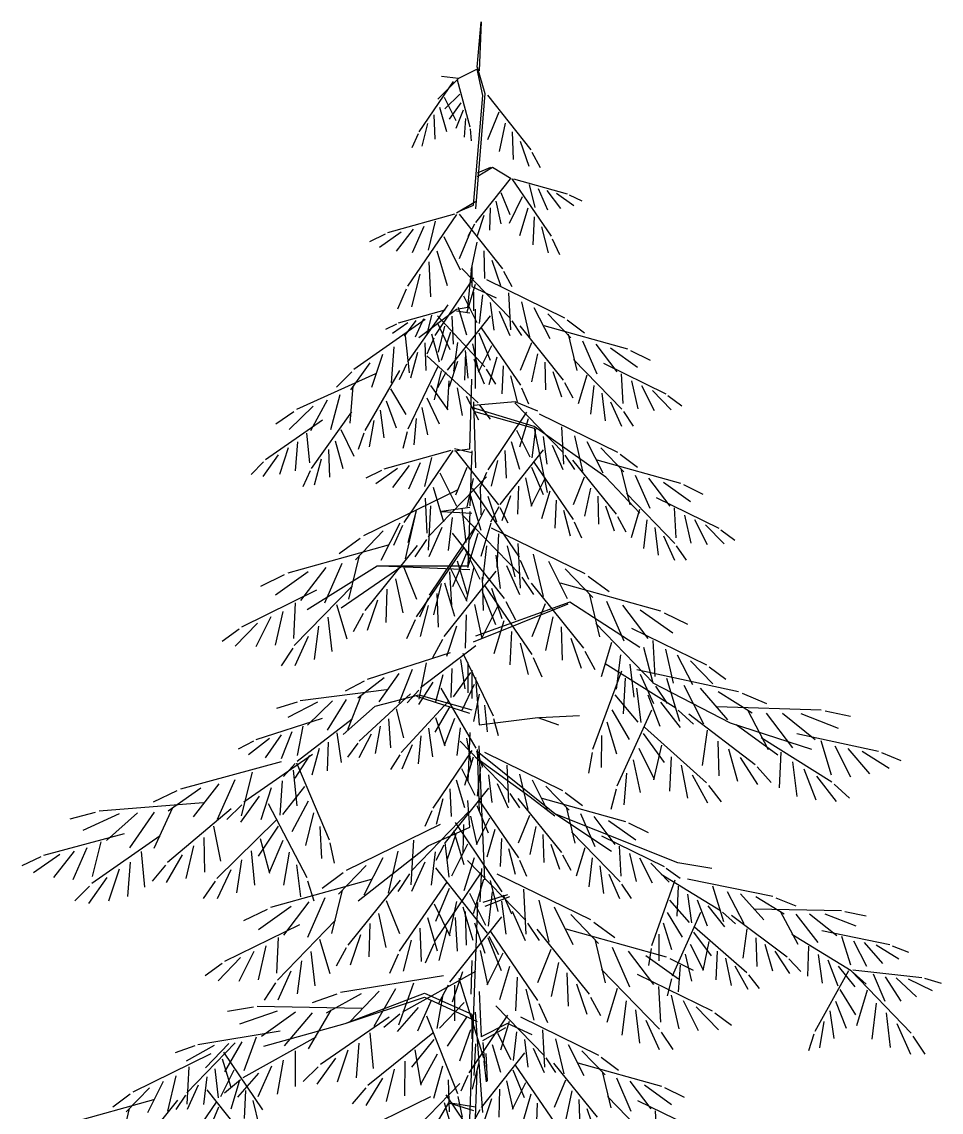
# Model space of a CAD drawing. Extents: x 128.8 to 141.8, y 43.7 to 68.9.
# Drawn here: x 130.64 to 140.18, y 57.57 to 68.88 of the extents above; entities that cross this region are included whole.
import ezdxf

# ---------------------------------------------------------------- set-up
doc = ezdxf.new("R2010")
doc.units = 0
doc.header["$LTSCALE"] = 0.5
doc.header["$MEASUREMENT"] = 0
doc.layers.get('0').update_dxf_attribs({"linetype": 'CONTINUOUS'})

msp = doc.modelspace()

# ---------------------------------------------------------------- linework, layer by layer
for p, q in [((135.367, 68.409), (135.407, 68.88)), ((135.407, 68.88), (135.387, 68.37)), ((135.367, 68.39), (135.171, 68.291)), ((135.367, 68.409), (135.446, 68.135)), ((135.426, 68.115), (135.367, 68.39)), ((135.117, 68.26), (134.761, 67.739)), ((135.171, 68.291), (134.956, 68.076)), ((135.171, 68.291), (134.995, 68.311)), ((135.157, 68.277), (135.291, 67.79)), ((135.186, 68.13), (135.031, 67.978)), ((135.328, 66.978), (135.426, 68.115)), ((135.446, 68.135), (135.348, 66.938)), ((135.472, 68.118), (135.921, 67.553)), ((134.974, 67.995), (135.049, 67.743)), ((135.023, 68.098), (135.144, 67.856)), ((135.196, 68.039), (135.074, 67.868)), ((134.916, 67.914), (134.927, 67.661)), ((135.219, 67.963), (135.145, 67.774)), ((135.245, 67.878), (135.23, 67.684)), ((135.592, 67.941), (135.474, 67.655)), ((134.851, 67.824), (134.79, 67.589)), ((135.292, 67.77), (135.303, 67.644)), ((135.657, 67.828), (135.593, 67.535)), ((134.752, 67.716), (134.687, 67.572)), ((135.73, 67.74), (135.738, 67.451)), ((135.812, 67.643), (135.9, 67.381)), ((135.934, 67.528), (136.019, 67.369)), ((135.524, 67.37), (135.367, 67.272)), ((135.505, 67.37), (135.367, 67.311)), ((135.72, 67.252), (135.524, 67.37)), ((135.707, 67.251), (135.348, 66.799)), ((135.727, 67.25), (136.135, 66.655)), ((135.744, 67.251), (136.3, 67.096)), ((135.611, 67.109), (135.705, 66.88)), ((135.905, 67.193), (135.963, 66.952)), ((136, 67.15), (136.096, 66.93)), ((136.088, 67.128), (136.229, 66.944)), ((136.187, 67.103), (136.367, 66.974)), ((136.32, 67.086), (136.45, 67.023)), ((135.152, 66.899), (135.348, 67.017)), ((135.191, 66.919), (135.328, 66.978)), ((135.559, 67.018), (135.611, 66.784)), ((135.834, 67.065), (135.696, 66.788)), ((135.132, 66.883), (134.437, 66.69)), ((135.153, 66.882), (134.644, 66.138)), ((135.178, 66.883), (135.627, 66.318)), ((135.436, 66.871), (135.365, 66.661)), ((135.501, 66.949), (135.495, 66.717)), ((135.891, 66.947), (135.806, 66.66)), ((135.958, 66.855), (135.944, 66.566)), ((134.812, 66.757), (134.692, 66.482)), ((134.931, 66.811), (134.859, 66.51)), ((135.338, 66.779), (135.27, 66.651)), ((136.032, 66.752), (136.101, 66.484)), ((134.412, 66.677), (134.25, 66.598)), ((134.579, 66.698), (134.353, 66.537)), ((134.702, 66.729), (134.526, 66.499)), ((135.019, 66.651), (135.191, 66.305)), ((135.298, 66.706), (135.18, 66.42)), ((136.145, 66.629), (136.219, 66.464)), ((135.363, 66.592), (135.299, 66.3)), ((134.948, 66.504), (135.055, 66.144)), ((135.436, 66.505), (135.443, 66.216)), ((135.517, 66.408), (135.606, 66.145)), ((134.865, 66.388), (134.882, 66.027)), ((135.208, 66.319), (135.711, 65.801)), ((135.269, 65.919), (135.309, 66.331)), ((135.309, 66.35), (135.309, 66.135)), ((135.639, 66.293), (135.724, 66.134)), ((134.772, 66.26), (134.686, 65.924)), ((135.329, 66.222), (134.926, 65.624)), ((135.461, 66.205), (136.271, 65.808)), ((134.63, 66.105), (134.539, 65.899)), ((135.345, 66.154), (135.256, 65.858)), ((135.309, 66.135), (135.563, 66.017)), ((135.328, 66.076), (135.328, 65.88)), ((135.692, 66.069), (135.712, 65.683)), ((135.223, 66.036), (135.363, 65.76)), ((135.421, 66.048), (135.385, 65.75)), ((135.502, 65.968), (135.538, 65.681)), ((135.825, 65.976), (135.91, 65.611)), ((135.032, 65.888), (134.546, 65.753)), ((135.06, 65.942), (134.643, 65.353)), ((134.76, 65.605), (135.152, 65.899)), ((134.891, 65.837), (134.841, 65.627)), ((135.152, 65.899), (135.269, 65.919)), ((135.152, 65.88), (135.289, 65.86)), ((135.168, 65.918), (135.255, 65.631)), ((135.348, 65.076), (135.348, 65.899)), ((135.593, 65.879), (135.706, 65.627)), ((135.955, 65.917), (136.119, 65.594)), ((136.099, 65.851), (136.339, 65.602)), ((134.828, 65.791), (134.088, 65.274)), ((134.528, 65.743), (134.415, 65.688)), ((134.645, 65.758), (134.487, 65.646)), ((134.731, 65.78), (134.608, 65.619)), ((134.808, 65.799), (134.724, 65.607)), ((134.95, 65.759), (135.083, 65.48)), ((134.955, 65.828), (135.446, 65.299)), ((135.502, 65.831), (135.053, 65.266)), ((135.102, 65.825), (135.117, 65.536)), ((135.725, 65.777), (135.826, 65.627)), ((135.807, 65.725), (136.259, 65.163)), ((136.057, 65.729), (136.926, 65.487)), ((136.298, 65.787), (136.48, 65.653)), ((134.62, 65.621), (134.659, 65.237)), ((134.891, 65.642), (134.972, 65.353)), ((135.028, 65.722), (134.961, 65.453)), ((135.088, 65.66), (134.992, 65.366)), ((135.382, 65.653), (135.499, 65.368)), ((135.406, 65.704), (135.814, 65.109)), ((136.308, 65.638), (136.399, 65.262)), ((134.502, 65.509), (134.475, 65.135)), ((134.823, 65.551), (134.832, 65.261)), ((134.915, 65.598), (134.843, 65.432)), ((135.161, 65.552), (135.12, 65.256)), ((135.317, 65.54), (135.381, 65.247)), ((135.513, 65.519), (135.375, 65.242)), ((135.928, 65.549), (135.812, 65.262)), ((136.457, 65.57), (136.606, 65.227)), ((136.595, 65.536), (136.815, 65.248)), ((136.749, 65.497), (137.03, 65.296)), ((134.384, 65.43), (134.271, 65.086)), ((134.747, 65.449), (134.674, 65.182)), ((134.845, 65.415), (135.375, 64.926)), ((135.244, 65.453), (135.236, 65.163)), ((135.241, 65.471), (135.27, 65.183)), ((135.57, 65.401), (135.485, 65.114)), ((135.993, 65.436), (135.931, 65.143)), ((136.956, 65.47), (137.159, 65.371)), ((134.251, 65.343), (134.052, 65.06)), ((134.632, 65.327), (134.556, 65.164)), ((134.958, 65.305), (134.647, 64.654)), ((135.162, 65.356), (135.074, 65.093)), ((135.33, 65.38), (135.437, 65.125)), ((135.46, 65.275), (135.557, 65.122)), ((135.637, 65.309), (135.623, 65.02)), ((136.067, 65.349), (136.076, 65.06)), ((136.365, 65.378), (136.868, 64.86)), ((136.675, 65.337), (137.323, 65.02)), ((134.312, 65.229), (133.491, 64.856)), ((134.064, 65.249), (133.905, 65.088)), ((134.56, 65.263), (134.199, 64.639)), ((134.991, 65.258), (134.918, 64.957)), ((135.04, 65.241), (134.955, 65.081)), ((135.289, 64.448), (135.309, 65.174)), ((135.711, 65.206), (135.78, 64.938)), ((136.149, 65.252), (136.239, 64.99)), ((136.502, 65.213), (136.413, 64.917)), ((136.859, 65.229), (136.876, 64.92)), ((134.077, 65.1), (134.046, 64.715)), ((134.467, 65.071), (134.626, 64.805)), ((134.881, 65.105), (135.06, 64.853)), ((135.072, 65.156), (135.053, 64.857)), ((135.158, 65.081), (135.209, 64.796)), ((135.824, 65.083), (135.898, 64.918)), ((136.272, 65.138), (136.358, 64.979)), ((136.577, 65.107), (136.542, 64.809)), ((136.967, 65.155), (137.034, 64.863)), ((137.07, 65.107), (137.201, 64.849)), ((137.185, 65.054), (137.378, 64.855)), ((133.81, 64.955), (133.637, 64.638)), ((133.941, 65.011), (133.846, 64.648)), ((134.42, 64.949), (134.526, 64.669)), ((134.843, 64.98), (134.972, 64.709)), ((135.253, 64.997), (135.38, 64.752)), ((135.328, 64.938), (135.348, 64.252)), ((135.76, 64.938), (135.328, 64.899)), ((135.995, 64.84), (135.76, 64.938)), ((136.659, 65.027), (136.695, 64.74)), ((136.75, 64.938), (136.863, 64.686)), ((137.345, 65.003), (137.49, 64.896)), ((133.463, 64.835), (133.277, 64.706)), ((133.664, 64.893), (133.416, 64.651)), ((134.061, 64.834), (133.644, 64.245)), ((134.36, 64.852), (134.396, 64.564)), ((134.792, 64.879), (134.849, 64.595)), ((135.956, 64.683), (135.309, 64.88)), ((135.328, 64.84), (135.956, 64.664)), ((135.391, 64.903), (135.5, 64.758)), ((135.878, 64.83), (135.475, 64.231)), ((135.757, 64.927), (136.26, 64.409)), ((136.882, 64.836), (136.983, 64.686)), ((133.761, 64.747), (133.169, 64.334)), ((134.294, 64.744), (134.246, 64.471)), ((134.734, 64.766), (134.707, 64.49)), ((135.894, 64.762), (135.805, 64.466)), ((136.01, 64.812), (136.82, 64.416)), ((133.595, 64.612), (133.627, 64.304)), ((133.951, 64.651), (134.085, 64.372)), ((134.19, 64.612), (134.13, 64.442)), ((134.641, 64.626), (134.594, 64.452)), ((135.772, 64.644), (135.912, 64.368)), ((135.97, 64.656), (135.934, 64.358)), ((136.701, 64.154), (135.956, 64.683)), ((135.956, 64.664), (136.093, 63.997)), ((136.241, 64.677), (136.261, 64.291)), ((133.501, 64.522), (133.479, 64.223)), ((133.893, 64.534), (133.973, 64.245)), ((135.717, 64.526), (135.804, 64.239)), ((136.051, 64.576), (136.087, 64.289)), ((136.142, 64.487), (136.255, 64.235)), ((136.374, 64.584), (136.459, 64.219)), ((136.504, 64.525), (136.668, 64.202)), ((133.3, 64.389), (133.141, 64.162)), ((133.406, 64.459), (133.316, 64.184)), ((133.825, 64.443), (133.833, 64.154)), ((135.093, 64.432), (134.398, 64.239)), ((135.114, 64.431), (134.604, 63.687)), ((135.132, 64.429), (135.289, 64.448)), ((135.309, 64.409), (135.132, 64.448)), ((135.139, 64.432), (135.588, 63.867)), ((135.309, 64.429), (135.289, 63.86)), ((136.051, 64.438), (135.602, 63.873)), ((135.651, 64.433), (135.666, 64.144)), ((136.274, 64.385), (136.375, 64.235)), ((136.648, 64.459), (136.888, 64.21)), ((136.848, 64.394), (137.029, 64.26)), ((133.15, 64.314), (133.023, 64.185)), ((133.749, 64.341), (133.675, 64.074)), ((134.662, 64.278), (134.487, 64.048)), ((134.773, 64.306), (134.653, 64.031)), ((134.892, 64.36), (134.819, 64.059)), ((135.259, 64.255), (135.141, 63.969)), ((135.577, 64.33), (135.51, 64.061)), ((135.931, 64.261), (136.049, 63.975)), ((135.955, 64.312), (136.363, 63.717)), ((136.356, 64.333), (136.808, 63.771)), ((136.606, 64.337), (137.475, 64.094)), ((133.633, 64.22), (133.557, 64.056)), ((134.373, 64.225), (134.211, 64.146)), ((134.539, 64.247), (134.314, 64.086)), ((135.461, 64.159), (134.857, 63.538)), ((134.98, 64.2), (135.152, 63.854)), ((135.324, 64.141), (135.259, 63.849)), ((135.464, 64.205), (135.392, 64.04)), ((135.866, 64.148), (135.93, 63.855)), ((136.477, 64.156), (136.361, 63.87)), ((137.054, 63.781), (136.701, 64.154)), ((136.857, 64.245), (136.948, 63.87)), ((137.006, 64.178), (137.156, 63.835)), ((137.144, 64.144), (137.364, 63.856)), ((134.909, 64.052), (135.016, 63.693)), ((135.315, 64.043), (135.8, 63.325)), ((135.397, 64.054), (135.404, 63.765)), ((135.793, 64.061), (135.785, 63.771)), ((136.062, 64.127), (135.924, 63.85)), ((136.542, 64.043), (136.48, 63.75)), ((137.298, 64.105), (137.579, 63.904)), ((137.506, 64.078), (137.708, 63.979)), ((135.157, 64.022), (134.185, 63.547)), ((134.826, 63.937), (134.842, 63.576)), ((135.296, 63.962), (135.403, 63.607)), ((135.478, 63.957), (135.566, 63.694)), ((135.711, 63.963), (135.623, 63.701)), ((136.119, 64.009), (136.034, 63.722)), ((136.186, 63.917), (136.172, 63.628)), ((136.616, 63.957), (136.625, 63.667)), ((136.914, 63.985), (137.417, 63.467)), ((137.224, 63.945), (137.872, 63.628)), ((134.733, 63.808), (134.647, 63.473)), ((134.88, 63.86), (134.856, 63.397)), ((135.289, 63.84), (134.995, 63.801)), ((134.995, 63.801), (135.309, 63.781)), ((135.206, 63.834), (135.248, 63.477)), ((135.289, 63.801), (135.269, 63.232)), ((135.442, 63.82), (135.275, 63.489)), ((135.589, 63.848), (135.504, 63.689)), ((135.6, 63.842), (135.685, 63.682)), ((136.26, 63.814), (136.329, 63.546)), ((136.698, 63.86), (136.788, 63.598)), ((137.051, 63.821), (136.962, 63.525)), ((137.409, 63.837), (137.425, 63.528)), ((134.72, 63.748), (134.618, 63.31)), ((135.108, 63.739), (135.065, 63.394)), ((135.207, 63.767), (135.811, 63.146)), ((136.373, 63.691), (136.447, 63.526)), ((136.821, 63.746), (136.907, 63.587)), ((137.127, 63.714), (137.091, 63.417)), ((137.516, 63.762), (137.583, 63.47)), ((137.619, 63.715), (137.75, 63.457)), ((134.391, 63.598), (134.103, 63.299)), ((134.564, 63.677), (134.368, 63.29)), ((134.591, 63.654), (134.499, 63.448)), ((134.999, 63.632), (134.863, 63.329)), ((135.353, 63.651), (134.869, 62.933)), ((135.108, 63.574), (135.647, 62.896)), ((135.509, 63.678), (135.405, 63.334)), ((135.511, 63.63), (136.483, 63.155)), ((137.208, 63.635), (137.244, 63.348)), ((137.735, 63.662), (137.927, 63.463)), ((137.894, 63.611), (138.039, 63.503)), ((134.152, 63.521), (133.934, 63.36)), ((134.84, 63.509), (134.719, 63.329)), ((135.372, 63.57), (135.265, 63.215)), ((135.588, 63.567), (135.57, 63.22)), ((135.788, 63.468), (135.812, 63.005)), ((137.299, 63.546), (137.412, 63.294)), ((134.442, 63.451), (133.4, 63.161)), ((134.742, 63.447), (134.199, 62.772)), ((135.223, 63.422), (134.734, 62.707)), ((135.252, 63.361), (135.111, 63.018)), ((135.226, 63.428), (135.394, 63.097)), ((135.463, 63.442), (135.42, 63.085)), ((135.677, 63.443), (135.757, 63.121)), ((135.948, 63.356), (136.05, 62.918)), ((137.431, 63.444), (137.532, 63.294)), ((133.962, 63.261), (133.782, 62.849)), ((134.14, 63.342), (134.032, 62.891)), ((134.597, 63.235), (134.736, 62.891)), ((135.159, 63.286), (135.263, 62.942)), ((135.56, 63.347), (135.603, 63.002)), ((135.669, 63.24), (135.805, 62.937)), ((135.812, 63.294), (135.899, 63.096)), ((136.104, 63.285), (136.3, 62.898)), ((133.362, 63.141), (133.119, 63.023)), ((133.612, 63.173), (133.274, 62.932)), ((133.796, 63.22), (133.533, 62.875)), ((134.328, 63.232), (133.603, 62.781)), ((133.956, 62.801), (134.583, 63.232)), ((135.269, 63.232), (134.328, 63.232)), ((135.289, 63.193), (134.367, 63.232)), ((135.56, 63.181), (135.021, 62.504)), ((135.08, 63.175), (135.098, 62.828)), ((135.094, 63.2), (135.26, 62.868)), ((135.33, 63.225), (135.253, 62.874)), ((136.277, 63.206), (136.565, 62.907)), ((136.516, 63.129), (136.734, 62.968)), ((134.072, 63.03), (133.469, 62.409)), ((134.518, 63.1), (134.593, 62.748)), ((134.991, 63.051), (134.911, 62.729)), ((135.027, 63.059), (135.129, 62.714)), ((135.418, 63.12), (135.427, 62.773)), ((135.445, 63.03), (135.934, 62.315)), ((135.828, 63.117), (135.949, 62.937)), ((135.926, 63.055), (136.469, 62.38)), ((136.226, 63.059), (137.269, 62.769)), ((133.7, 62.982), (132.922, 62.601)), ((134.43, 62.995), (134.419, 62.648)), ((134.856, 62.902), (134.769, 62.703)), ((134.946, 62.948), (134.962, 62.601)), ((135.416, 62.969), (135.557, 62.626)), ((135.515, 63.004), (135.621, 62.689)), ((136.528, 62.95), (136.636, 62.499)), ((133.479, 62.852), (133.459, 62.481)), ((133.908, 62.833), (134.015, 62.477)), ((134.331, 62.879), (134.224, 62.565)), ((134.857, 62.824), (134.775, 62.503)), ((135.328, 62.448), (136.309, 62.84)), ((135.338, 62.833), (135.415, 62.482)), ((136.328, 62.86), (135.348, 62.507)), ((135.574, 62.808), (135.408, 62.476)), ((135.662, 62.866), (135.764, 62.675)), ((136.071, 62.843), (135.932, 62.499)), ((137.054, 62.389), (136.328, 62.86)), ((136.706, 62.869), (136.886, 62.457)), ((136.872, 62.828), (137.136, 62.483)), ((133.226, 62.706), (133.069, 62.396)), ((133.35, 62.762), (133.269, 62.412)), ((133.817, 62.705), (133.859, 62.348)), ((134.184, 62.742), (134.081, 62.552)), ((134.721, 62.676), (134.633, 62.478)), ((135.25, 62.728), (135.242, 62.381)), ((136.15, 62.708), (136.075, 62.356)), ((137.056, 62.781), (137.394, 62.54)), ((137.306, 62.749), (137.549, 62.63)), ((132.896, 62.58), (132.722, 62.452)), ((133.088, 62.642), (132.857, 62.403)), ((133.72, 62.609), (133.676, 62.265)), ((135.153, 62.611), (135.047, 62.296)), ((135.642, 62.666), (135.539, 62.322)), ((135.722, 62.556), (135.706, 62.209)), ((136.238, 62.603), (136.249, 62.256)), ((136.596, 62.638), (137.199, 62.016)), ((136.968, 62.59), (137.746, 62.209)), ((133.611, 62.503), (133.475, 62.2)), ((135.006, 62.473), (134.904, 62.282)), ((136.337, 62.487), (136.444, 62.173)), ((137.189, 62.46), (137.209, 62.089)), ((133.452, 62.38), (133.331, 62.2)), ((135.085, 62.332), (134.226, 62.058)), ((135.352, 62.407), (134.779, 61.969)), ((135.218, 62.329), (135.53, 61.679)), ((135.811, 62.432), (135.894, 62.11)), ((136.484, 62.35), (136.587, 62.16)), ((136.76, 62.441), (136.653, 62.085)), ((137.191, 62.017), (137.093, 62.389)), ((137.318, 62.37), (137.399, 62.02)), ((134.837, 62.231), (134.76, 61.852)), ((135.192, 62.265), (135.237, 61.959)), ((135.269, 62.232), (135.269, 61.919)), ((135.947, 62.284), (136.035, 62.086)), ((136.693, 62.222), (137.427, 61.762)), ((136.851, 62.313), (136.809, 61.956)), ((136.949, 62.217), (136.992, 61.873)), ((137.442, 62.313), (137.599, 62.004)), ((137.58, 62.25), (137.811, 62.011)), ((134.554, 62.119), (134.345, 61.824)), ((134.691, 62.159), (134.554, 61.81)), ((135.01, 62.104), (134.932, 61.825)), ((135.102, 62.171), (135.093, 61.871)), ((135.295, 62.13), (135.117, 61.877)), ((135.309, 62.154), (135.309, 61.86)), ((136.862, 62.144), (136.563, 61.331)), ((137.021, 62.161), (138.078, 61.931)), ((137.057, 62.111), (137.194, 61.808)), ((137.772, 62.188), (137.946, 62.06)), ((134.195, 62.04), (133.996, 61.934)), ((134.402, 62.075), (134.128, 61.864)), ((134.907, 62.029), (134.758, 61.796)), ((135.333, 62.005), (135.205, 61.734)), ((135.348, 62.076), (135.387, 61.585)), ((136.9, 62.07), (136.881, 61.699)), ((137.995, 61.605), (137.191, 62.017)), ((137.328, 62.07), (137.463, 61.625)), ((137.511, 61.999), (137.714, 61.598)), ((134.426, 61.948), (133.531, 61.835)), ((134.164, 61.894), (134.02, 61.536)), ((134.673, 61.907), (134.143, 61.418)), ((134.309, 61.781), (134.76, 61.899)), ((134.761, 61.947), (134.64, 61.813)), ((135.289, 61.703), (134.74, 61.879)), ((134.76, 61.899), (135.309, 61.742)), ((134.99, 61.967), (135.352, 61.343)), ((135.385, 61.904), (135.328, 61.62)), ((136.792, 61.897), (137.034, 61.615)), ((137.019, 61.967), (137.063, 61.61)), ((137.136, 61.898), (137.26, 61.573)), ((137.217, 61.988), (137.337, 61.808)), ((137.679, 61.967), (137.962, 61.638)), ((137.866, 61.931), (138.217, 61.71)), ((138.116, 61.914), (138.366, 61.809)), ((133.498, 61.823), (133.283, 61.755)), ((133.708, 61.82), (133.4, 61.662)), ((133.865, 61.835), (133.606, 61.583)), ((134.007, 61.85), (133.809, 61.532)), ((133.975, 61.487), (134.309, 61.781)), ((135.066, 61.829), (134.576, 61.299)), ((135.083, 61.775), (134.925, 61.509)), ((135.443, 61.791), (135.47, 61.515)), ((137.267, 61.82), (137.472, 61.558)), ((137.851, 61.777), (138.933, 61.743)), ((133.757, 61.651), (133.07, 61.432)), ((134.527, 61.751), (134.6, 61.45)), ((134.933, 61.661), (135.029, 61.367)), ((135.13, 61.653), (135.024, 61.373)), ((135.387, 61.585), (135.995, 61.664)), ((135.536, 61.651), (135.584, 61.477)), ((135.995, 61.664), (136.211, 61.585)), ((136.014, 61.664), (136.426, 61.683)), ((136.761, 61.743), (136.944, 61.434)), ((137.175, 61.737), (136.813, 60.95)), ((137.451, 61.739), (137.611, 61.592)), ((137.561, 61.701), (138.249, 61.175)), ((138.17, 61.743), (138.383, 61.331)), ((138.363, 61.707), (138.635, 61.349)), ((138.534, 61.706), (138.872, 61.434)), ((138.724, 61.705), (139.11, 61.551)), ((138.974, 61.733), (139.238, 61.676)), ((134.07, 61.645), (133.497, 61.206)), ((133.559, 61.571), (133.498, 61.268)), ((134.36, 61.573), (134.309, 61.289)), ((134.446, 61.649), (134.465, 61.349)), ((134.86, 61.553), (134.902, 61.256)), ((135.19, 61.556), (135.155, 61.269)), ((136.71, 61.616), (136.811, 61.284)), ((137.1, 61.563), (137.745, 60.985)), ((138.838, 61.33), (137.995, 61.605)), ((138.485, 61.272), (138.054, 61.585)), ((133.211, 61.445), (132.992, 61.276)), ((133.333, 61.481), (133.165, 61.245)), ((133.442, 61.513), (133.333, 61.234)), ((133.91, 61.503), (133.955, 61.197)), ((134.265, 61.49), (134.138, 61.244)), ((134.781, 61.471), (134.752, 61.183)), ((135.256, 61.448), (135.305, 61.175)), ((135.289, 61.507), (135.269, 60.997)), ((136.654, 61.475), (136.652, 61.143)), ((137.086, 61.496), (137.305, 61.197)), ((137.752, 61.53), (137.699, 61.163)), ((138.311, 61.456), (139.045, 60.996)), ((138.683, 61.498), (139.53, 61.313)), ((138.93, 61.424), (139.037, 61.069)), ((133.046, 61.418), (132.886, 61.333)), ((133.728, 61.342), (133.65, 61.063)), ((133.82, 61.408), (133.811, 61.109)), ((134.127, 61.395), (134.019, 61.25)), ((134.692, 61.38), (134.585, 61.125)), ((135.31, 61.32), (134.906, 60.722)), ((135.188, 61.417), (135.691, 60.899)), ((135.36, 61.316), (135.421, 61.146)), ((135.367, 61.33), (135.387, 60.683)), ((135.446, 59.977), (135.387, 61.37)), ((137.043, 61.346), (137.202, 61.023)), ((137.278, 61.377), (137.196, 61.015)), ((137.861, 61.417), (137.872, 61.058)), ((137.972, 61.337), (138.065, 61.003)), ((139.076, 61.368), (139.238, 61.047)), ((139.21, 61.342), (139.436, 61.079)), ((139.359, 61.314), (139.641, 61.137)), ((133.333, 61.201), (132.287, 60.92)), ((133.656, 61.278), (132.946, 60.783)), ((133.625, 61.267), (133.476, 61.034)), ((134.562, 61.275), (134.465, 61.122)), ((135.325, 61.252), (135.236, 60.956)), ((135.348, 61.252), (135.916, 60.84)), ((136.171, 60.664), (135.367, 61.311)), ((135.441, 61.302), (136.251, 60.906)), ((136.558, 61.298), (136.521, 61.085)), ((136.983, 61.223), (137.057, 60.884)), ((137.377, 61.256), (137.36, 60.897)), ((138.095, 61.248), (138.274, 60.968)), ((138.517, 61.303), (138.498, 60.933)), ((138.636, 61.201), (138.68, 60.844)), ((139.56, 61.299), (139.76, 61.216)), ((133.03, 61.094), (132.917, 60.644)), ((133.479, 61.185), (133.358, 61.051)), ((133.457, 61.115), (133.494, 60.746)), ((133.491, 61.191), (133.83, 60.394)), ((135.204, 61.134), (135.343, 60.858)), ((135.401, 61.146), (135.366, 60.848)), ((135.672, 61.167), (135.692, 60.781)), ((136.916, 61.086), (136.888, 60.755)), ((137.481, 61.168), (137.548, 60.827)), ((138.271, 61.15), (138.416, 60.989)), ((138.754, 61.131), (138.878, 60.807)), ((132.685, 60.975), (132.418, 60.633)), ((132.851, 61.015), (132.667, 60.605)), ((133.344, 61.007), (133.317, 60.649)), ((135.148, 61.016), (135.235, 60.729)), ((135.482, 61.066), (135.518, 60.779)), ((135.573, 60.977), (135.687, 60.725)), ((135.806, 61.074), (135.89, 60.709)), ((135.935, 61.015), (136.099, 60.692)), ((137.597, 61.069), (137.754, 60.776)), ((138.885, 61.054), (139.089, 60.792)), ((139.069, 60.972), (139.228, 60.826)), ((132.25, 60.9), (132.005, 60.784)), ((132.5, 60.93), (132.159, 60.692)), ((133.23, 60.932), (133.122, 60.602)), ((133.574, 60.948), (133.346, 60.655)), ((135.482, 60.928), (135.033, 60.364)), ((135.082, 60.923), (135.097, 60.634)), ((135.706, 60.875), (135.806, 60.725)), ((136.079, 60.949), (136.32, 60.7)), ((136.279, 60.884), (136.46, 60.75)), ((136.806, 60.918), (136.753, 60.708)), ((137.765, 60.958), (137.897, 60.787)), ((132.522, 60.777), (131.443, 60.691)), ((132.923, 60.758), (132.77, 60.604)), ((133.103, 60.848), (132.911, 60.577)), ((133.198, 60.77), (133.598, 60.002)), ((133.612, 60.796), (133.444, 60.478)), ((135.008, 60.82), (134.941, 60.551)), ((135.289, 60.526), (135.269, 60.801)), ((135.362, 60.751), (135.48, 60.465)), ((135.387, 60.802), (135.794, 60.207)), ((135.787, 60.823), (136.24, 60.261)), ((135.916, 60.84), (136.171, 60.644)), ((136.037, 60.827), (136.906, 60.584)), ((131.402, 60.678), (131.141, 60.608)), ((131.653, 60.662), (131.276, 60.49)), ((131.843, 60.673), (131.519, 60.385)), ((132.014, 60.682), (131.759, 60.312)), ((132.204, 60.727), (132.012, 60.305)), ((132.815, 60.715), (132.153, 60.157)), ((133.669, 60.672), (133.585, 60.335)), ((135.284, 60.689), (134.681, 60.067)), ((134.896, 60.695), (134.823, 60.53)), ((135.297, 60.638), (135.362, 60.345)), ((135.908, 60.646), (135.792, 60.36)), ((137.446, 60.154), (136.171, 60.664)), ((136.76, 60.272), (136.171, 60.664)), ((136.289, 60.736), (136.379, 60.36)), ((136.437, 60.668), (136.587, 60.325)), ((136.575, 60.634), (136.795, 60.346)), ((132.632, 60.535), (132.703, 60.171)), ((133.282, 60.599), (132.666, 59.991)), ((133.3, 60.534), (133.095, 60.224)), ((133.732, 60.533), (133.75, 60.201)), ((134.981, 60.552), (134.008, 60.076)), ((134.858, 60.33), (135.289, 60.526)), ((135.139, 60.572), (135.623, 59.855)), ((135.224, 60.551), (135.217, 60.261)), ((135.494, 60.617), (135.356, 60.34)), ((135.974, 60.533), (135.911, 60.24)), ((136.729, 60.595), (137.011, 60.394)), ((136.937, 60.568), (137.14, 60.469)), ((131.704, 60.457), (130.868, 60.232)), ((132.078, 60.434), (131.367, 59.939)), ((132.529, 60.417), (132.536, 60.058)), ((135.143, 60.453), (135.055, 60.191)), ((135.12, 60.491), (135.227, 60.136)), ((135.55, 60.499), (135.465, 60.212)), ((135.617, 60.407), (135.604, 60.118)), ((136.047, 60.447), (136.057, 60.157)), ((136.345, 60.475), (136.848, 59.958)), ((136.655, 60.435), (137.304, 60.118)), ((131.318, 60.309), (131.172, 59.98)), ((131.462, 60.372), (131.371, 60.012)), ((132.422, 60.332), (132.345, 59.993)), ((133.114, 60.406), (133.213, 60.048)), ((133.35, 60.385), (133.207, 60.055)), ((133.836, 60.361), (133.883, 60.15)), ((134.132, 59.762), (134.858, 60.33)), ((134.704, 60.389), (134.679, 59.926)), ((135.021, 60.338), (134.936, 60.179)), ((135.029, 60.364), (135.071, 60.007)), ((135.266, 60.349), (135.098, 60.018)), ((135.691, 60.304), (135.76, 60.036)), ((136.129, 60.35), (136.219, 60.088)), ((136.482, 60.311), (136.393, 60.015)), ((136.84, 60.327), (136.856, 60.018)), ((130.838, 60.217), (130.642, 60.124)), ((131.037, 60.241), (130.765, 60.05)), ((131.185, 60.277), (130.972, 60.003)), ((131.879, 60.272), (131.916, 59.902)), ((132.304, 60.237), (132.138, 59.949)), ((132.92, 60.186), (132.87, 59.843)), ((133.02, 60.28), (133.055, 59.922)), ((133.416, 60.266), (133.358, 59.923)), ((134.388, 60.206), (134.191, 59.819)), ((134.543, 60.277), (134.442, 59.84)), ((134.931, 60.268), (134.888, 59.923)), ((135.333, 60.208), (135.228, 59.863)), ((135.805, 60.181), (135.878, 60.016)), ((136.252, 60.236), (136.338, 60.077)), ((136.558, 60.205), (136.523, 59.907)), ((136.947, 60.252), (137.015, 59.96)), ((137.051, 60.205), (137.182, 59.947)), ((131.652, 60.088), (131.543, 59.758)), ((131.766, 60.163), (131.739, 59.805)), ((132.133, 60.13), (131.995, 59.963)), ((132.809, 60.082), (132.667, 59.782)), ((133.49, 60.133), (133.533, 59.803)), ((134.215, 60.127), (133.926, 59.828)), ((134.823, 60.162), (134.686, 59.859)), ((134.932, 60.103), (135.471, 59.425)), ((135.266, 60.179), (135.869, 59.557)), ((135.412, 60.096), (135.394, 59.749)), ((136.639, 60.125), (136.675, 59.838)), ((137.166, 60.152), (137.358, 59.953)), ((137.325, 60.101), (137.471, 59.994)), ((137.799, 60.095), (137.446, 60.154)), ((131.524, 60.004), (131.333, 59.733)), ((132.648, 59.963), (132.523, 59.785)), ((134.266, 59.981), (133.223, 59.69)), ((133.607, 59.969), (133.671, 59.762)), ((133.976, 60.05), (133.758, 59.889)), ((134.566, 59.976), (134.023, 59.302)), ((134.663, 60.039), (134.543, 59.859)), ((135.412, 60.063), (134.927, 59.345)), ((135.431, 59.982), (135.324, 59.626)), ((135.5, 59.972), (135.581, 59.65)), ((135.57, 60.042), (136.542, 59.566)), ((136.73, 60.036), (136.843, 59.784)), ((137.417, 59.974), (137.175, 59.294)), ((137.275, 60.038), (137.891, 59.661)), ((137.548, 59.99), (138.432, 59.808)), ((131.345, 59.914), (131.192, 59.76)), ((133.964, 59.871), (133.855, 59.42)), ((135.046, 59.952), (134.557, 59.237)), ((135.076, 59.89), (134.934, 59.547)), ((135.521, 59.854), (135.479, 59.497)), ((135.847, 59.88), (135.871, 59.416)), ((136.863, 59.934), (136.963, 59.784)), ((137.449, 59.913), (137.436, 59.603)), ((137.806, 59.916), (137.922, 59.547)), ((137.959, 59.859), (138.131, 59.527)), ((133.62, 59.749), (133.356, 59.404)), ((133.786, 59.791), (133.606, 59.379)), ((134.42, 59.765), (134.56, 59.42)), ((134.8, 43.825), (135.371, 59.742)), ((134.918, 59.729), (135.083, 59.397)), ((135.153, 59.754), (135.076, 59.403)), ((135.285, 59.84), (135.452, 59.508)), ((135.681, 59.821), (135.426, 59.742)), ((135.701, 59.801), (135.446, 59.703)), ((135.619, 59.758), (135.662, 59.414)), ((135.635, 59.823), (135.722, 59.625)), ((136.007, 59.768), (136.109, 59.33)), ((137.36, 59.768), (137.565, 59.535)), ((137.549, 59.828), (137.589, 59.531)), ((137.647, 59.771), (137.753, 59.502)), ((138.099, 59.834), (138.338, 59.562)), ((138.255, 59.806), (138.549, 59.625)), ((138.464, 59.793), (138.673, 59.709)), ((133.186, 59.67), (132.942, 59.552)), ((133.435, 59.703), (133.097, 59.461)), ((134.342, 59.629), (134.417, 59.277)), ((135.218, 59.698), (135.322, 59.354)), ((135.241, 59.65), (135.25, 59.302)), ((135.728, 59.652), (135.864, 59.349)), ((136.163, 59.697), (136.359, 59.309)), ((136.336, 59.617), (136.624, 59.319)), ((137.336, 59.639), (137.491, 59.383)), ((137.681, 59.638), (137.387, 58.979)), ((137.757, 59.708), (137.93, 59.491)), ((137.911, 59.642), (138.046, 59.521)), ((138.244, 59.677), (139.146, 59.659)), ((138.51, 59.652), (138.692, 59.31)), ((138.671, 59.623), (138.901, 59.328)), ((138.813, 59.624), (139.098, 59.4)), ((138.972, 59.625), (139.295, 59.5)), ((139.18, 59.651), (139.401, 59.605)), ((133.524, 59.511), (132.746, 59.131)), ((133.896, 59.559), (133.293, 58.938)), ((134.253, 59.525), (134.242, 59.178)), ((134.85, 59.588), (134.952, 59.243)), ((135.619, 59.593), (135.08, 58.915)), ((135.139, 59.587), (135.157, 59.24)), ((135.339, 59.533), (135.445, 59.218)), ((135.887, 59.529), (136.008, 59.349)), ((136.575, 59.54), (136.793, 59.379)), ((137.295, 59.533), (137.382, 59.257)), ((138.003, 59.611), (138.581, 59.18)), ((134.155, 59.409), (134.047, 59.094)), ((134.77, 59.477), (134.786, 59.13)), ((135.05, 59.463), (134.969, 59.14)), ((135.485, 59.395), (135.587, 59.204)), ((135.504, 59.442), (135.993, 58.727)), ((135.985, 59.466), (136.528, 58.792)), ((136.285, 59.471), (137.327, 59.18)), ((137.249, 59.415), (137.251, 59.138)), ((137.609, 59.436), (137.794, 59.189)), ((137.62, 59.492), (138.163, 59.016)), ((138.164, 59.471), (138.123, 59.164)), ((138.63, 59.414), (139.246, 59.037)), ((138.94, 59.452), (139.647, 59.306)), ((139.146, 59.393), (139.239, 59.098)), ((133.174, 59.292), (133.093, 58.941)), ((133.302, 59.381), (133.283, 59.011)), ((133.731, 59.362), (133.838, 59.007)), ((134.681, 59.354), (134.598, 59.032)), ((134.915, 59.314), (134.828, 59.115)), ((135.475, 59.381), (135.616, 59.037)), ((136.587, 59.362), (136.695, 58.911)), ((136.765, 59.281), (136.945, 58.869)), ((137.575, 59.311), (137.71, 59.043)), ((137.77, 59.339), (137.705, 59.037)), ((138.256, 59.378), (138.268, 59.078)), ((138.349, 59.312), (138.429, 59.034)), ((138.804, 59.289), (138.791, 58.98)), ((139.268, 59.347), (139.406, 59.082)), ((139.38, 59.327), (139.571, 59.11)), ((139.505, 59.305), (139.741, 59.16)), ((139.672, 59.295), (139.84, 59.227)), ((132.911, 59.171), (132.68, 58.932)), ((133.05, 59.235), (132.892, 58.925)), ((133.641, 59.234), (133.683, 58.877)), ((134.008, 59.272), (133.904, 59.081)), ((134.545, 59.206), (134.457, 59.008)), ((135.397, 59.245), (135.474, 58.893)), ((135.633, 59.219), (135.467, 58.887)), ((136.13, 59.255), (135.991, 58.911)), ((136.931, 59.239), (137.194, 58.894)), ((137.115, 59.193), (137.453, 58.952)), ((137.171, 59.266), (137.142, 59.088)), ((137.525, 59.208), (137.59, 58.926)), ((137.854, 59.239), (137.843, 58.94)), ((137.941, 59.166), (138, 58.883)), ((138.452, 59.239), (138.604, 59.007)), ((138.903, 59.204), (138.943, 58.907)), ((132.72, 59.11), (132.545, 58.981)), ((133.543, 59.139), (133.5, 58.794)), ((135.309, 59.14), (135.3, 58.793)), ((135.7, 59.078), (135.598, 58.733)), ((136.209, 59.119), (136.134, 58.767)), ((136.655, 59.049), (137.258, 58.428)), ((137.365, 59.161), (137.608, 59.042)), ((137.471, 59.093), (137.451, 58.817)), ((138.039, 59.085), (138.172, 58.843)), ((138.599, 59.158), (138.722, 59.026)), ((139.002, 59.147), (139.108, 58.878)), ((139.112, 59.084), (139.285, 58.868)), ((133.434, 59.032), (133.298, 58.729)), ((135.017, 58.983), (133.949, 58.808)), ((135.347, 59.027), (134.59, 58.606)), ((135.212, 59.023), (135.106, 58.708)), ((135.174, 58.957), (135.431, 58.13)), ((135.781, 58.967), (135.764, 58.62)), ((136.297, 59.015), (136.308, 58.668)), ((137.026, 59.001), (137.804, 58.621)), ((137.381, 58.952), (137.338, 58.776)), ((138.18, 58.994), (138.292, 58.852)), ((139.217, 59.035), (138.867, 58.404)), ((139.242, 59.038), (139.867, 58.388)), ((139.262, 59.043), (139.979, 58.966)), ((139.266, 59.018), (139.4, 58.897)), ((139.472, 59.004), (139.593, 58.72)), ((139.598, 58.971), (139.762, 58.72)), ((139.712, 58.962), (139.923, 58.764)), ((139.838, 58.951), (140.087, 58.83)), ((140.006, 58.958), (140.179, 58.906)), ((133.275, 58.909), (133.155, 58.729)), ((134.35, 58.823), (134.05, 58.51)), ((134.519, 58.847), (134.295, 58.457)), ((134.705, 58.907), (134.548, 58.471)), ((135.065, 58.885), (134.963, 58.694)), ((135.132, 58.885), (135.132, 58.514)), ((135.87, 58.844), (135.952, 58.522)), ((136.395, 58.899), (136.503, 58.585)), ((136.819, 58.852), (136.712, 58.497)), ((137.248, 58.871), (137.268, 58.501)), ((139.127, 58.84), (139.291, 58.578)), ((139.412, 58.832), (139.299, 58.462)), ((133.91, 58.793), (133.655, 58.702)), ((134.161, 58.797), (133.799, 58.595)), ((133.995, 58.487), (134.818, 58.801)), ((133.995, 58.487), (134.818, 58.762)), ((134.888, 58.726), (134.747, 58.408)), ((134.818, 58.801), (135.309, 58.585)), ((134.818, 58.762), (135.367, 58.507)), ((135.009, 58.789), (134.946, 58.435)), ((135.387, 58.821), (135.407, 58.35)), ((136.543, 58.762), (136.646, 58.571)), ((136.91, 58.724), (136.868, 58.367)), ((137.377, 58.782), (137.458, 58.432)), ((137.501, 58.725), (137.658, 58.415)), ((139.082, 58.718), (139.194, 58.44)), ((133.044, 58.657), (132.777, 58.614)), ((133.292, 58.616), (132.899, 58.482)), ((134.168, 58.643), (133.085, 58.665)), ((133.482, 58.607), (133.13, 58.353)), ((133.653, 58.599), (133.362, 58.256)), ((133.847, 58.625), (133.613, 58.224)), ((134.753, 58.655), (134.535, 58.404)), ((135.231, 58.707), (134.975, 58.438)), ((135.426, 57.566), (135.348, 58.605)), ((135.561, 58.671), (136.064, 58.154)), ((136.006, 58.696), (136.094, 58.498)), ((137.007, 58.629), (137.05, 58.284)), ((137.639, 58.662), (137.87, 58.423)), ((137.831, 58.6), (138.005, 58.471)), ((139.025, 58.62), (139.065, 58.333)), ((139.506, 58.699), (139.46, 58.327)), ((139.607, 58.599), (139.65, 58.239)), ((133.152, 58.252), (133.995, 58.487)), ((134.454, 58.552), (133.739, 58.063)), ((134.565, 58.583), (134.398, 58.446)), ((134.84, 58.568), (135.161, 57.763)), ((135.254, 58.552), (135.055, 58.253)), ((135.682, 58.575), (135.279, 57.976)), ((135.309, 58.585), (135.309, 58.33)), ((135.681, 58.487), (135.407, 58.35)), ((135.698, 58.507), (135.609, 58.211)), ((135.936, 58.37), (135.681, 58.487)), ((135.814, 58.557), (136.624, 58.161)), ((137.116, 58.522), (137.252, 58.219)), ((138.96, 58.51), (138.917, 58.237)), ((139.72, 58.487), (139.86, 58.171)), ((133.322, 58.407), (132.467, 58.267)), ((134.906, 58.389), (134.232, 57.846)), ((134.253, 58.391), (134.287, 58.021)), ((135.298, 58.423), (135.181, 58.096)), ((135.426, 58.311), (135.662, 58.448)), ((135.576, 58.389), (135.716, 58.113)), ((135.774, 58.401), (135.738, 58.103)), ((136.044, 58.422), (136.065, 58.036)), ((137.275, 58.399), (137.396, 58.219)), ((138.859, 58.377), (138.801, 58.206)), ((132.637, 58.258), (132.347, 58.096)), ((132.857, 58.287), (132.354, 57.769)), ((132.788, 58.279), (132.548, 58.028)), ((132.923, 58.298), (132.744, 57.986)), ((133.692, 58.346), (132.935, 57.925)), ((133.072, 58.346), (132.946, 57.997)), ((134.139, 58.284), (134.109, 57.925)), ((134.917, 58.322), (134.683, 58.035)), ((135.347, 58.278), (135.331, 57.947)), ((135.426, 58.291), (135.446, 58.036)), ((135.521, 58.27), (135.608, 57.984)), ((135.855, 58.321), (135.891, 58.034)), ((136.178, 58.329), (136.263, 57.964)), ((136.308, 58.269), (136.472, 57.947)), ((139.885, 58.358), (140.01, 58.17)), ((132.604, 58.173), (131.794, 57.776)), ((132.436, 58.255), (132.232, 58.182)), ((132.736, 58.19), (133.139, 57.592)), ((133.477, 58.204), (133.477, 57.833)), ((134.024, 58.21), (133.913, 57.88)), ((134.719, 58.214), (134.782, 57.848)), ((134.952, 58.17), (134.777, 57.856)), ((135.855, 58.183), (135.406, 57.618)), ((135.454, 58.178), (135.47, 57.889)), ((135.946, 58.232), (136.059, 57.98)), ((136.452, 58.203), (136.692, 57.954)), ((132.374, 58.037), (132.353, 57.651)), ((132.72, 58.122), (132.809, 57.826)), ((133.233, 58.045), (133.092, 57.727)), ((133.354, 58.108), (133.291, 57.754)), ((133.716, 58.038), (133.562, 57.886)), ((133.896, 58.127), (133.703, 57.857)), ((134.614, 58.098), (134.612, 57.738)), ((135.006, 58.044), (134.914, 57.709)), ((135.381, 58.074), (135.314, 57.806)), ((135.434, 58.097), (135.459, 57.882)), ((135.759, 58.057), (136.167, 57.461)), ((136.078, 58.13), (136.179, 57.98)), ((136.159, 58.078), (136.612, 57.516)), ((136.41, 58.081), (137.279, 57.839)), ((136.651, 58.139), (136.833, 58.005)), ((132.24, 57.944), (132.155, 57.579)), ((132.563, 57.936), (132.527, 57.649)), ((132.644, 58.016), (132.68, 57.718)), ((132.842, 58.004), (132.702, 57.728)), ((133.098, 57.974), (132.88, 57.723)), ((134.384, 57.922), (134.212, 57.638)), ((134.505, 58.015), (134.42, 57.678)), ((135.268, 57.95), (135.196, 57.785)), ((135.328, 56.899), (135.367, 57.997)), ((135.735, 58.006), (135.852, 57.72)), ((136.661, 57.99), (136.752, 57.614)), ((136.81, 57.923), (136.959, 57.58)), ((131.966, 57.819), (131.726, 57.57)), ((132.11, 57.885), (131.946, 57.562)), ((132.472, 57.847), (132.359, 57.595)), ((132.91, 57.902), (132.743, 57.765)), ((132.897, 57.886), (132.81, 57.599)), ((134.211, 57.82), (134.07, 57.656)), ((135.186, 57.865), (134.583, 57.244)), ((135.066, 57.904), (135.076, 57.572)), ((135.597, 57.805), (135.589, 57.516)), ((135.67, 57.893), (135.734, 57.6)), ((135.866, 57.872), (135.728, 57.595)), ((136.281, 57.901), (136.165, 57.615)), ((136.948, 57.888), (137.168, 57.601)), ((137.102, 57.85), (137.383, 57.649)), ((137.309, 57.823), (137.512, 57.724)), ((132.008, 57.697), (131.139, 57.454)), ((131.767, 57.754), (131.585, 57.62)), ((132.258, 57.693), (131.806, 57.131)), ((132.34, 57.745), (132.239, 57.595)), ((132.563, 57.799), (133.012, 57.234)), ((132.964, 57.793), (132.948, 57.504)), ((134.883, 57.728), (133.91, 57.253)), ((135.041, 57.749), (135.525, 57.031)), ((135.166, 57.73), (135.209, 57.517)), ((135.515, 57.708), (135.427, 57.446)), ((135.923, 57.754), (135.838, 57.467)), ((136.346, 57.788), (136.284, 57.495)), ((136.42, 57.701), (136.429, 57.412)), ((136.718, 57.73), (137.22, 57.212)), ((131.757, 57.606), (131.666, 57.23)), ((132.659, 57.672), (132.251, 57.077)), ((132.683, 57.621), (132.566, 57.335)), ((133.037, 57.69), (133.104, 57.421)), ((134.72, 57.075), (135.073, 57.664)), ((135.022, 57.668), (135.129, 57.312)), ((135.073, 57.664), (135.328, 57.585)), ((135.093, 57.664), (135.348, 57.624)), ((135.393, 57.593), (135.308, 57.434)), ((135.989, 57.662), (135.976, 57.373)), ((136.502, 57.605), (136.592, 57.343)), ((137.028, 57.69), (137.676, 57.373)), ((137.212, 57.582), (137.229, 57.273))]:
    msp.add_line(p, q)

doc.saveas('drawing.dxf')
